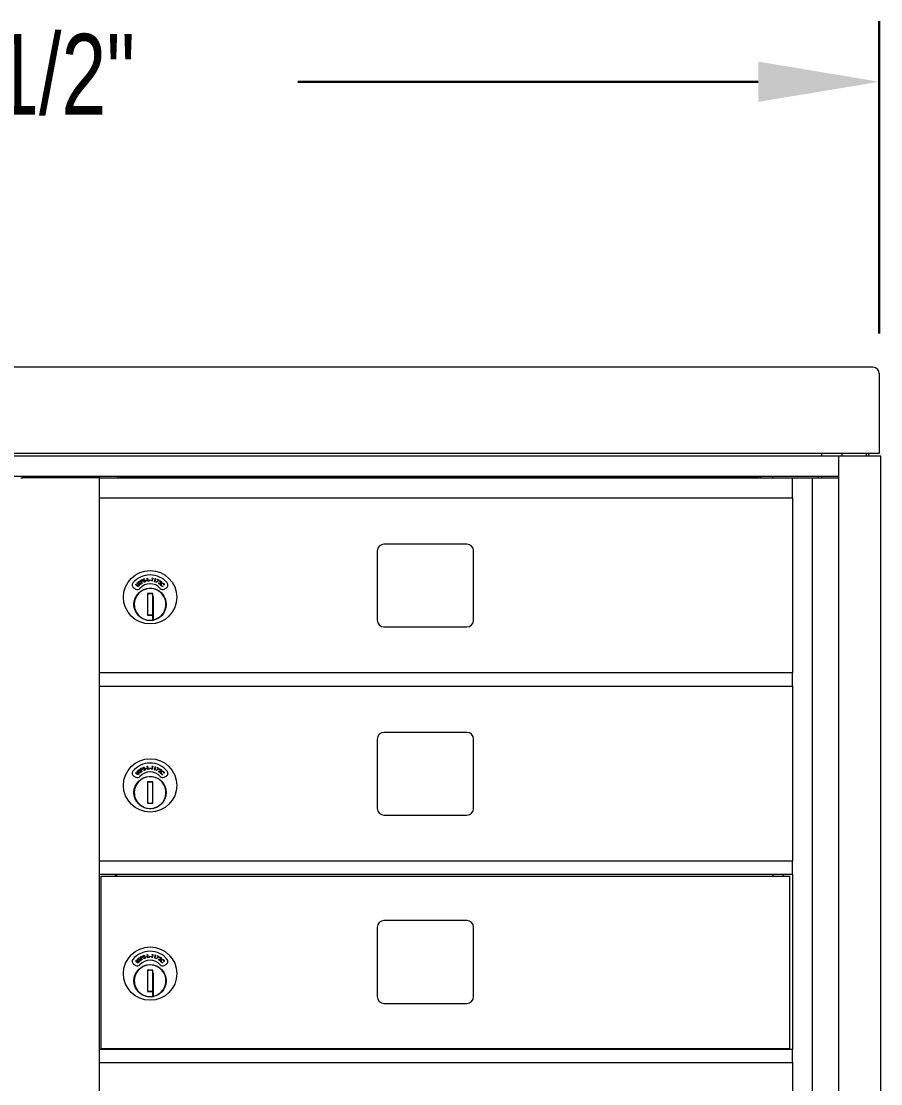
# Model space of a CAD drawing. Header units: inches. Extents: x 26 to 204, y -167 to -88.
# Drawn here: x 56.77 to 72.75, y -108.36 to -88.6 of the extents above; entities that cross this region are included whole.
import ezdxf

# ---------------------------------------------------------------- set-up
doc = ezdxf.new("R2010")
doc.units = ezdxf.units.IN
doc.header["$MEASUREMENT"] = 0
doc.layers.add('DIM', color=179, linetype='Continuous', lineweight=30)
doc.layers.add('SLD-0', color=179, linetype='Continuous')
doc.styles.add('SLDTEXTSTYLE0', font='TXT', dxfattribs={"width": 0.821468})
doc.styles.add('SLDTEXTSTYLE7', font='TXT', dxfattribs={"width": 0.75})
doc.dimstyles.new('SLDDIMSTYLE0', dxfattribs={"dimtxt": 1.5, "dimasz": 0.13, "dimexe": 0, "dimexo": 0.0625, "dimgap": 0.375, "dimtad": 0, "dimtih": 1, "dimtoh": 1, "dimdec": 0, "dimrnd": 1e-09, "dimzin": 12, "dimdsep": 46, "dimtxsty": 'SLDTEXTSTYLE0', "dimblk1": 'NONE', "dimblk2": 'NONE', "dimsah": 1, "dimcen": 0.09, "dimadec": 0, "dimazin": 3, "dimtfac": 1, "dimtdec": 3, "dimtofl": 0, "dimtmove": 0, "dimatfit": 3, "dimldrblk": 'NONE', "dimfxl": 0, "dimfrac": 2, "dimtolj": 1, "dimtzin": 12, "dimarcsym": 0})

# ---------------------------------------------------------------- blocks, each defined once
blk = doc.blocks.new('_D')
at = {"layer": 'DIM'}
for p, q in [((42.264, -94.408), (42.264, -88.604)), ((72.724, -94.408), (72.724, -88.604)), ((44.514, -89.729), (53.023, -89.729)), ((70.474, -89.729), (61.916, -89.729))]:
    blk.add_line(p, q, dxfattribs=at)
for points in [[(44.514, -89.354), (44.514, -90.104), (42.264, -89.729)], [(70.474, -89.354), (70.474, -90.104), (72.724, -89.729)]]:
    blk.add_solid(points, dxfattribs=at)
at = {"layer": 'DIM', "insert": (54.172, -88.84), "char_height": 1.5, "attachment_point": 1, "style": 'SLDTEXTSTYLE7'}
blk.add_mtext('30 1/2"', dxfattribs=at)
blk = doc.blocks.new('_NONE')

msp = doc.modelspace()

# ---------------------------------------------------------------- linework, layer by layer
at = {"layer": 'SLD-0', "color": 179, "linetype": 'Continuous', "lineweight": 15}
for p, q in [((72.594, -95.038), (42.394, -95.038)), ((72.604, -95.038), (72.594, -95.038)), ((72.724, -95.155), (72.724, -96.393)), ((72.724, -96.393), (72.724, -96.642)), ((42.364, -96.639), (72.624, -96.639)), ((71.967, -96.693), (43.095, -96.693)), ((71.652, -96.639), (71.652, -96.693)), ((71.967, -96.693), (71.967, -127.843)), ((71.997, -96.693), (71.967, -96.693)), ((72.721, -96.693), (71.997, -96.693)), ((72.032, -96.693), (72.032, -96.639)), ((72.479, -96.639), (72.479, -96.693)), ((72.524, -96.639), (72.524, -96.693)), ((72.624, -96.642), (72.624, -96.639)), ((72.724, -96.642), (72.624, -96.642)), ((72.751, -96.693), (72.721, -96.693)), ((72.751, -127.843), (72.751, -96.693)), ((71.967, -97.068), (43.095, -97.068)), ((56.764, -97.093), (56.779, -97.093)), ((56.779, -97.093), (56.802, -97.093)), ((56.815, -97.093), (56.802, -97.093)), ((57.121, -97.093), (56.815, -97.093)), ((57.494, -97.093), (57.121, -97.093)), ((57.849, -97.093), (57.494, -97.093)), ((58.209, -97.093), (57.849, -97.093)), ((58.224, -97.093), (58.209, -97.093)), ((58.224, -97.108), (58.224, -97.093)), ((58.224, -97.093), (71.109, -97.093)), ((58.224, -97.453), (58.224, -97.108)), ((58.609, -97.069), (58.609, -97.093)), ((58.609, -97.069), (70.479, -97.069)), ((67.233, -97.068), (67.234, -97.069)), ((67.234, -97.069), (67.236, -97.069)), ((67.466, -97.069), (67.468, -97.069)), ((67.468, -97.069), (67.469, -97.068)), ((68.023, -97.068), (68.024, -97.069)), ((68.024, -97.069), (68.026, -97.069)), ((68.256, -97.069), (68.258, -97.069)), ((68.258, -97.069), (68.259, -97.068)), ((68.328, -97.068), (68.329, -97.069)), ((68.329, -97.069), (68.331, -97.069)), ((68.561, -97.069), (68.563, -97.069)), ((68.563, -97.069), (68.564, -97.068)), ((69.14, -97.068), (69.141, -97.069)), ((69.141, -97.069), (69.143, -97.069)), ((69.239, -97.091), (69.237, -97.093)), ((69.289, -97.091), (69.239, -97.091)), ((69.339, -97.091), (69.289, -97.091)), ((69.341, -97.093), (69.339, -97.091)), ((69.373, -97.069), (69.375, -97.069)), ((69.375, -97.069), (69.376, -97.068)), ((69.733, -97.068), (69.734, -97.069)), ((69.734, -97.069), (69.736, -97.069)), ((69.966, -97.069), (69.968, -97.069)), ((69.968, -97.069), (69.969, -97.068)), ((70.479, -97.093), (70.479, -97.069)), ((70.744, -97.093), (70.744, -97.068)), ((71.109, -97.093), (71.124, -97.093)), ((71.109, -97.108), (71.109, -97.093)), ((71.109, -97.453), (71.109, -97.108)), ((71.124, -97.093), (71.479, -97.093)), ((71.479, -97.093), (71.479, -127.343)), ((71.479, -97.093), (71.486, -97.093)), ((71.486, -97.093), (71.586, -97.093)), ((71.586, -97.093), (71.967, -97.093)), ((71.595, -97.093), (71.595, -97.068)), ((71.655, -97.093), (71.655, -97.068)), ((58.224, -97.468), (58.224, -97.453)), ((58.224, -100.718), (58.224, -97.468)), ((58.224, -97.468), (71.109, -97.468)), ((71.109, -97.468), (71.109, -97.453)), ((71.109, -97.468), (71.109, -100.718)), ((65.055, -98.328), (63.515, -98.328)), ((63.39, -98.453), (63.39, -99.743)), ((65.18, -99.743), (65.18, -98.453)), ((59.065, -98.979), (59.062, -98.984)), ((59.115, -98.96), (59.121, -98.959)), ((59.123, -99.019), (59.115, -98.96)), ((59.121, -98.959), (59.128, -99.012)), ((59.162, -98.997), (59.163, -98.992)), ((59.163, -98.992), (59.184, -98.998)), ((59.2, -98.964), (59.204, -98.958)), ((59.209, -98.965), (59.2, -98.964)), ((59.202, -99.018), (59.209, -98.965)), ((59.204, -98.958), (59.216, -98.96)), ((59.216, -98.96), (59.208, -99.019)), ((59.248, -99.027), (59.262, -98.975)), ((59.253, -98.973), (59.258, -98.968)), ((59.269, -98.971), (59.253, -99.029)), ((59.262, -98.975), (59.253, -98.973)), ((59.258, -98.968), (59.269, -98.971)), ((59.299, -98.987), (59.302, -98.982)), ((59.325, -99), (59.299, -98.987)), ((59.302, -98.982), (59.336, -98.998)), ((58.863, -99.14), (58.903, -99.163)), ((58.897, -99.078), (58.901, -99.074)), ((58.922, -99.104), (58.897, -99.078)), ((58.901, -99.074), (58.927, -99.099)), ((58.92, -99.055), (58.924, -99.05)), ((58.946, -99.08), (58.92, -99.055)), ((58.924, -99.05), (58.95, -99.075)), ((58.967, -99.077), (58.969, -99.071)), ((58.971, -99.024), (58.969, -99.03)), ((58.983, -99.006), (58.994, -99)), ((59.012, -99.058), (58.983, -99.006)), ((59.001, -99.003), (58.991, -99.008)), ((58.991, -99.008), (59.001, -99.026)), ((59.001, -99.026), (59.01, -99.021)), ((59.008, -99.029), (59.004, -99.031)), ((59.004, -99.031), (59.017, -99.056)), ((59.017, -99.056), (59.012, -99.058)), ((59.047, -99.028), (59.05, -99.024)), ((59.086, -99.001), (59.107, -98.996)), ((59.087, -99.006), (59.086, -99.001)), ((59.108, -99.001), (59.087, -99.006)), ((59.107, -98.996), (59.108, -99.001)), ((59.151, -99.015), (59.123, -99.019)), ((59.128, -99.012), (59.15, -99.009)), ((59.15, -99.009), (59.151, -99.015)), ((59.183, -99.003), (59.162, -98.997)), ((59.184, -98.998), (59.183, -99.003)), ((59.208, -99.019), (59.202, -99.018)), ((59.253, -99.029), (59.248, -99.027)), ((59.278, -99.036), (59.325, -99)), ((59.281, -99.04), (59.278, -99.036)), ((59.336, -98.998), (59.281, -99.04)), ((59.315, -99.055), (59.348, -99.047)), ((59.349, -99.077), (59.315, -99.055)), ((59.351, -99.052), (59.329, -99.057)), ((59.329, -99.057), (59.352, -99.073)), ((59.344, -99.025), (59.339, -99.022)), ((59.352, -99.073), (59.349, -99.077)), ((59.403, -99.109), (59.404, -99.115)), ((59.431, -99.088), (59.425, -99.087)), ((59.43, -99.163), (59.47, -99.14)), ((59.217, -99.248), (59.117, -99.248)), ((59.117, -99.248), (59.117, -99.648)), ((59.117, -99.251), (59.132, -99.248)), ((59.201, -99.248), (59.217, -99.251)), ((59.217, -99.304), (59.217, -99.248)), ((59.227, -99.304), (59.217, -99.304)), ((59.217, -99.523), (59.217, -99.304)), ((59.227, -99.523), (59.227, -99.304)), ((59.217, -99.742), (59.217, -99.523)), ((59.227, -99.742), (59.227, -99.523)), ((59.132, -99.648), (59.117, -99.645)), ((59.117, -99.648), (59.217, -99.648)), ((59.217, -99.645), (59.201, -99.648)), ((59.217, -99.742), (59.227, -99.742)), ((63.515, -99.868), (65.055, -99.868)), ((58.224, -100.734), (58.224, -100.718)), ((58.224, -100.718), (71.109, -100.718)), ((58.224, -100.938), (58.224, -100.734)), ((71.109, -100.734), (71.109, -100.718)), ((71.109, -100.938), (71.109, -100.734)), ((58.224, -100.964), (58.224, -100.938)), ((58.224, -104.218), (58.224, -100.964)), ((58.224, -100.968), (71.109, -100.968)), ((58.224, -100.968), (71.109, -100.968)), ((71.109, -100.964), (71.109, -100.938)), ((71.109, -100.964), (71.109, -104.218)), ((63.39, -101.953), (63.39, -103.243)), ((65.055, -101.828), (63.515, -101.828)), ((65.18, -103.243), (65.18, -101.953)), ((58.92, -102.555), (58.924, -102.55)), ((58.924, -102.55), (58.95, -102.575)), ((58.971, -102.524), (58.969, -102.53)), ((58.983, -102.506), (58.994, -102.5)), ((59.012, -102.558), (58.983, -102.506)), ((59.001, -102.503), (58.991, -102.508)), ((58.991, -102.508), (59.001, -102.526)), ((59.001, -102.526), (59.01, -102.521)), ((59.008, -102.529), (59.004, -102.531)), ((59.004, -102.531), (59.017, -102.556)), ((59.047, -102.528), (59.05, -102.524)), ((59.065, -102.479), (59.062, -102.484)), ((59.086, -102.501), (59.107, -102.496)), ((59.087, -102.506), (59.086, -102.501)), ((59.108, -102.501), (59.087, -102.506)), ((59.107, -102.496), (59.108, -102.501)), ((59.115, -102.46), (59.121, -102.459)), ((59.123, -102.519), (59.115, -102.46)), ((59.121, -102.459), (59.128, -102.512)), ((59.151, -102.515), (59.123, -102.519)), ((59.128, -102.512), (59.15, -102.509)), ((59.15, -102.509), (59.151, -102.515)), ((59.162, -102.497), (59.163, -102.492)), ((59.183, -102.503), (59.162, -102.497)), ((59.163, -102.492), (59.184, -102.498)), ((59.184, -102.498), (59.183, -102.503)), ((59.2, -102.464), (59.204, -102.458)), ((59.209, -102.465), (59.2, -102.464)), ((59.202, -102.518), (59.209, -102.465)), ((59.208, -102.519), (59.202, -102.518)), ((59.204, -102.458), (59.216, -102.46)), ((59.216, -102.46), (59.208, -102.519)), ((59.248, -102.527), (59.262, -102.475)), ((59.253, -102.529), (59.248, -102.527)), ((59.253, -102.473), (59.258, -102.468)), ((59.269, -102.471), (59.253, -102.529)), ((59.262, -102.475), (59.253, -102.473)), ((59.258, -102.468), (59.269, -102.471)), ((59.278, -102.536), (59.325, -102.5)), ((59.281, -102.54), (59.278, -102.536)), ((59.336, -102.498), (59.281, -102.54)), ((59.299, -102.487), (59.302, -102.482)), ((59.325, -102.5), (59.299, -102.487)), ((59.302, -102.482), (59.336, -102.498)), ((59.315, -102.555), (59.348, -102.547)), ((59.344, -102.525), (59.339, -102.522)), ((58.863, -102.64), (58.903, -102.663)), ((58.897, -102.578), (58.901, -102.574)), ((58.922, -102.604), (58.897, -102.578)), ((58.901, -102.574), (58.927, -102.599)), ((58.946, -102.58), (58.92, -102.555)), ((58.967, -102.577), (58.969, -102.571)), ((59.017, -102.556), (59.012, -102.558)), ((59.217, -102.748), (59.117, -102.748)), ((59.117, -102.748), (59.117, -103.148)), ((59.117, -102.751), (59.132, -102.748)), ((59.201, -102.748), (59.217, -102.751)), ((59.217, -103.148), (59.217, -102.748)), ((59.349, -102.577), (59.315, -102.555)), ((59.351, -102.552), (59.329, -102.557)), ((59.329, -102.557), (59.352, -102.573)), ((59.352, -102.573), (59.349, -102.577)), ((59.403, -102.609), (59.404, -102.615)), ((59.431, -102.588), (59.425, -102.587)), ((59.43, -102.663), (59.47, -102.64)), ((59.132, -103.148), (59.117, -103.145)), ((59.117, -103.148), (59.217, -103.148)), ((59.217, -103.145), (59.201, -103.148)), ((59.217, -103.242), (59.227, -103.242)), ((63.515, -103.368), (65.055, -103.368)), ((58.224, -104.234), (58.224, -104.218)), ((58.224, -104.218), (71.109, -104.218)), ((58.224, -104.438), (58.224, -104.234)), ((71.109, -104.234), (71.109, -104.218)), ((71.109, -104.438), (71.109, -104.234)), ((58.224, -104.464), (58.224, -104.438)), ((58.224, -107.718), (58.224, -104.464)), ((58.224, -104.468), (71.109, -104.468)), ((58.224, -104.468), (71.109, -104.468)), ((58.251, -104.503), (58.251, -107.708)), ((58.251, -104.503), (58.405, -104.503)), ((58.405, -104.503), (58.614, -104.503)), ((58.524, -104.503), (58.524, -104.468)), ((58.549, -104.503), (58.549, -104.468)), ((58.614, -104.503), (70.342, -104.503)), ((70.342, -104.503), (70.664, -104.503)), ((70.664, -104.503), (71.059, -104.503)), ((70.747, -104.468), (70.747, -104.503)), ((70.934, -104.503), (70.934, -104.468)), ((71.059, -107.708), (71.059, -104.503)), ((71.109, -104.464), (71.109, -104.438)), ((71.109, -104.464), (71.109, -107.718)), ((63.39, -105.453), (63.39, -106.743)), ((65.055, -105.328), (63.515, -105.328)), ((65.18, -106.743), (65.18, -105.453)), ((58.897, -106.078), (58.901, -106.074)), ((58.922, -106.104), (58.897, -106.078)), ((58.901, -106.074), (58.927, -106.099)), ((58.92, -106.055), (58.924, -106.05)), ((58.946, -106.08), (58.92, -106.055)), ((58.924, -106.05), (58.95, -106.075)), ((58.967, -106.077), (58.969, -106.071)), ((58.971, -106.024), (58.969, -106.03)), ((58.983, -106.006), (58.994, -106)), ((59.012, -106.058), (58.983, -106.006)), ((59.001, -106.003), (58.991, -106.008)), ((58.991, -106.008), (59.001, -106.026)), ((59.001, -106.026), (59.01, -106.021)), ((59.008, -106.029), (59.004, -106.031)), ((59.004, -106.031), (59.017, -106.056)), ((59.017, -106.056), (59.012, -106.058)), ((59.047, -106.028), (59.05, -106.024)), ((59.065, -105.979), (59.062, -105.984)), ((59.086, -106.001), (59.107, -105.996)), ((59.087, -106.006), (59.086, -106.001)), ((59.108, -106.001), (59.087, -106.006)), ((59.107, -105.996), (59.108, -106.001)), ((59.115, -105.96), (59.121, -105.959)), ((59.123, -106.019), (59.115, -105.96)), ((59.121, -105.959), (59.128, -106.012)), ((59.151, -106.015), (59.123, -106.019)), ((59.128, -106.012), (59.15, -106.009)), ((59.15, -106.009), (59.151, -106.015)), ((59.162, -105.997), (59.163, -105.992)), ((59.183, -106.003), (59.162, -105.997)), ((59.163, -105.992), (59.184, -105.998)), ((59.184, -105.998), (59.183, -106.003)), ((59.2, -105.964), (59.204, -105.958)), ((59.209, -105.965), (59.2, -105.964)), ((59.202, -106.018), (59.209, -105.965)), ((59.208, -106.019), (59.202, -106.018)), ((59.204, -105.958), (59.216, -105.96)), ((59.216, -105.96), (59.208, -106.019)), ((59.248, -106.027), (59.262, -105.975)), ((59.253, -106.029), (59.248, -106.027)), ((59.253, -105.973), (59.258, -105.968)), ((59.269, -105.971), (59.253, -106.029)), ((59.262, -105.975), (59.253, -105.973)), ((59.258, -105.968), (59.269, -105.971)), ((59.278, -106.036), (59.325, -106)), ((59.281, -106.04), (59.278, -106.036)), ((59.336, -105.998), (59.281, -106.04)), ((59.299, -105.987), (59.302, -105.982)), ((59.325, -106), (59.299, -105.987)), ((59.302, -105.982), (59.336, -105.998)), ((59.315, -106.055), (59.348, -106.047)), ((59.349, -106.077), (59.315, -106.055)), ((59.351, -106.052), (59.329, -106.057)), ((59.329, -106.057), (59.352, -106.073)), ((59.344, -106.025), (59.339, -106.022)), ((59.352, -106.073), (59.349, -106.077)), ((59.431, -106.088), (59.425, -106.087)), ((58.863, -106.14), (58.903, -106.163)), ((59.217, -106.248), (59.117, -106.248)), ((59.117, -106.248), (59.117, -106.648)), ((59.117, -106.251), (59.132, -106.248)), ((59.201, -106.248), (59.217, -106.251)), ((59.217, -106.304), (59.217, -106.248)), ((59.227, -106.304), (59.217, -106.304)), ((59.217, -106.523), (59.217, -106.304)), ((59.227, -106.523), (59.227, -106.304)), ((59.403, -106.109), (59.404, -106.115)), ((59.43, -106.163), (59.47, -106.14)), ((59.132, -106.648), (59.117, -106.645)), ((59.117, -106.648), (59.217, -106.648)), ((59.217, -106.645), (59.201, -106.648)), ((59.217, -106.742), (59.217, -106.523)), ((59.227, -106.742), (59.227, -106.523)), ((59.217, -106.742), (59.227, -106.742)), ((63.515, -106.868), (65.055, -106.868)), ((58.224, -107.734), (58.224, -107.718)), ((58.224, -107.718), (71.109, -107.718)), ((58.224, -107.938), (58.224, -107.734)), ((58.251, -107.708), (58.405, -107.708)), ((58.405, -107.708), (58.614, -107.708)), ((58.524, -107.718), (58.524, -107.708)), ((58.549, -107.718), (58.549, -107.708)), ((58.614, -107.708), (70.342, -107.708)), ((70.342, -107.708), (70.664, -107.708)), ((70.664, -107.708), (71.059, -107.708)), ((70.747, -107.708), (70.747, -107.718)), ((70.934, -107.718), (70.934, -107.708)), ((71.109, -107.734), (71.109, -107.718)), ((71.109, -107.938), (71.109, -107.734)), ((58.224, -107.964), (58.224, -107.938)), ((58.224, -111.218), (58.224, -107.964)), ((58.224, -107.968), (71.109, -107.968)), ((58.224, -107.968), (71.109, -107.968)), ((71.109, -107.964), (71.109, -107.938)), ((71.109, -107.964), (71.109, -111.218))]:
    msp.add_line(p, q, dxfattribs=at)
for centre, radius in [((59.167, -99.315), 0.496), ((59.167, -99.448), 0.3), ((59.167, -102.815), 0.496), ((59.167, -102.948), 0.3), ((59.167, -106.315), 0.496), ((59.167, -106.448), 0.3)]:
    msp.add_circle(centre, radius, dxfattribs=at)
for centre, radius, start, end in [((72.604, -95.158), 0.12, 0.0164, 90.0164), ((58.609, -97.134), 0.065, 90, 141.4849), ((70.479, -97.134), 0.065, 38.5151, 90), ((63.515, -98.453), 0.125, 90, 180), ((65.055, -98.453), 0.125, 0, 90), ((59.167, -99.315), 0.415, 39.7305, 140.2695), ((58.893, -99.088), 0.06, 140.2695, 240), ((59.167, -99.448), 0.295, 281.7353, 180), ((58.933, -99.111), 0.06, 240, 318.8401), ((59.167, -99.315), 0.25, 41.1599, 138.8401), ((59.4, -99.111), 0.06, 221.1599, 300), ((59.44, -99.088), 0.06, 300, 39.7305), ((59.167, -99.448), 0.195, 75.1428, 104.8572), ((59.167, -99.448), 0.295, 180, 279.7583), ((59.167, -99.448), 0.195, 255.1428, 284.8572), ((63.515, -99.743), 0.125, 180, 270), ((65.055, -99.743), 0.125, 270, 0), ((63.515, -101.953), 0.125, 90, 180), ((65.055, -101.953), 0.125, 360, 90), ((58.893, -102.588), 0.06, 140.2695, 240), ((59.167, -102.815), 0.415, 39.7305, 140.2695), ((59.44, -102.588), 0.06, 300, 39.7305), ((59.167, -102.948), 0.295, 281.7353, 180), ((58.933, -102.611), 0.06, 240, 318.8401), ((59.167, -102.815), 0.25, 41.1599, 138.8401), ((59.4, -102.611), 0.06, 221.1599, 300), ((59.167, -102.948), 0.195, 75.1428, 104.8572), ((59.167, -102.948), 0.295, 180, 279.7583), ((59.167, -102.948), 0.195, 255.1428, 284.8572), ((63.515, -103.243), 0.125, 180, 270), ((65.055, -103.243), 0.125, 270, 0), ((63.515, -105.453), 0.125, 90, 180), ((65.055, -105.453), 0.125, 360, 90), ((59.167, -106.315), 0.415, 39.7305, 140.2695), ((58.893, -106.088), 0.06, 140.2695, 240), ((59.167, -106.315), 0.25, 41.1599, 138.8401), ((59.44, -106.088), 0.06, 300, 39.7305), ((59.167, -106.448), 0.295, 281.7353, 180), ((58.933, -106.111), 0.06, 240, 318.8401), ((59.167, -106.448), 0.195, 75.1428, 104.8572), ((59.4, -106.111), 0.06, 221.1599, 300), ((59.167, -106.448), 0.295, 180, 279.7583), ((59.167, -106.448), 0.195, 255.1428, 284.8572), ((63.515, -106.743), 0.125, 180, 270), ((65.055, -106.743), 0.125, 270, 0)]:
    msp.add_arc(centre, radius, start, end, dxfattribs=at)
for points, knots in [([(58.994, -99), (58.996, -98.999), (59, -98.997), (59.004, -98.995), (59.006, -98.994)], [0, 0, 0, 0, 0.560251, 1, 1, 1, 1]), ([(59.006, -98.994), (59.008, -98.994), (59.012, -98.993), (59.017, -98.995), (59.021, -98.998), (59.023, -99.001), (59.024, -99.002)], [0, 0, 0, 0, 0.279805, 0.55943, 0.77952, 1, 1, 1, 1]), ([(59.038, -98.993), (59.038, -98.991), (59.037, -98.987), (59.039, -98.981), (59.043, -98.977), (59.046, -98.976), (59.047, -98.975)], [0, 0, 0, 0, 0.279597, 0.558853, 0.779385, 1, 1, 1, 1]), ([(59.044, -99), (59.043, -98.999), (59.04, -98.997), (59.039, -98.994), (59.038, -98.993)], [0, 0, 0, 0, 0.559641, 1, 1, 1, 1]), ([(59.049, -98.981), (59.048, -98.981), (59.046, -98.982), (59.044, -98.985), (59.043, -98.988), (59.044, -98.99), (59.044, -98.991)], [0, 0, 0, 0, 0.280162, 0.559674, 0.779857, 1, 1, 1, 1]), ([(59.044, -98.991), (59.045, -98.992), (59.046, -98.995), (59.049, -98.996), (59.05, -98.997)], [0, 0, 0, 0, 0.557558, 1, 1, 1, 1]), ([(59.047, -98.975), (59.05, -98.974), (59.053, -98.974), (59.058, -98.975), (59.062, -98.977), (59.064, -98.978), (59.065, -98.979)], [0, 0, 0, 0, 0.338847, 0.558914, 0.77938, 1, 1, 1, 1]), ([(59.062, -98.984), (59.061, -98.983), (59.059, -98.982), (59.055, -98.98), (59.052, -98.98), (59.05, -98.981), (59.049, -98.981)], [0, 0, 0, 0, 0.3404838, 0.5605996, 0.7802611, 1, 1, 1, 1]), ([(58.932, -99.112), (58.93, -99.11), (58.927, -99.108), (58.924, -99.105), (58.922, -99.104)], [0, 0, 0, 0, 0.5594875, 1, 1, 1, 1]), ([(58.927, -99.099), (58.928, -99.1), (58.93, -99.102), (58.932, -99.104), (58.932, -99.105)], [0, 0, 0, 0, 0.5601, 1, 1, 1, 1]), ([(58.932, -99.105), (58.934, -99.106), (58.937, -99.108), (58.944, -99.108), (58.948, -99.105), (58.95, -99.103)], [0, 0, 0, 0, 0.280991, 0.560906, 1, 1, 1, 1]), ([(58.955, -99.107), (58.953, -99.108), (58.949, -99.111), (58.943, -99.113), (58.937, -99.114), (58.934, -99.112), (58.932, -99.112)], [0, 0, 0, 0, 0.280298, 0.56003, 0.780085, 1, 1, 1, 1]), ([(58.949, -99.045), (58.948, -99.043), (58.946, -99.04), (58.946, -99.034), (58.949, -99.029), (58.951, -99.027), (58.952, -99.026)], [0, 0, 0, 0, 0.279618, 0.558961, 0.77945, 1, 1, 1, 1]), ([(58.952, -99.087), (58.951, -99.085), (58.949, -99.083), (58.947, -99.081), (58.946, -99.08)], [0, 0, 0, 0, 0.559619, 1, 1, 1, 1]), ([(58.957, -99.051), (58.955, -99.05), (58.952, -99.049), (58.95, -99.046), (58.949, -99.045)], [0, 0, 0, 0, 0.55973, 1, 1, 1, 1]), ([(58.95, -99.075), (58.952, -99.078), (58.957, -99.083), (58.961, -99.092), (58.96, -99.1), (58.956, -99.105), (58.955, -99.107)], [0, 0, 0, 0, 0.281637, 0.559878, 0.779901, 1, 1, 1, 1]), ([(58.95, -99.103), (58.951, -99.102), (58.953, -99.099), (58.954, -99.094), (58.954, -99.09), (58.953, -99.088), (58.952, -99.087)], [0, 0, 0, 0, 0.2796838, 0.5594143, 0.7795851, 1, 1, 1, 1]), ([(58.952, -99.026), (58.954, -99.024), (58.958, -99.023), (58.963, -99.022), (58.967, -99.023), (58.97, -99.024), (58.971, -99.024)], [0, 0, 0, 0, 0.338837, 0.558938, 0.779387, 1, 1, 1, 1]), ([(58.956, -99.031), (58.955, -99.031), (58.953, -99.033), (58.952, -99.036), (58.952, -99.039), (58.953, -99.041), (58.954, -99.042)], [0, 0, 0, 0, 0.280131, 0.559545, 0.779732, 1, 1, 1, 1]), ([(58.954, -99.042), (58.955, -99.043), (58.957, -99.045), (58.96, -99.045), (58.961, -99.046)], [0, 0, 0, 0, 0.557615, 1, 1, 1, 1]), ([(58.969, -99.03), (58.968, -99.03), (58.965, -99.029), (58.962, -99.029), (58.959, -99.029), (58.957, -99.03), (58.956, -99.031)], [0, 0, 0, 0, 0.340484, 0.560557, 0.78023, 1, 1, 1, 1]), ([(58.969, -99.052), (58.967, -99.052), (58.962, -99.052), (58.958, -99.051), (58.957, -99.051)], [0, 0, 0, 0, 0.560452, 1, 1, 1, 1]), ([(58.961, -99.046), (58.963, -99.046), (58.966, -99.046), (58.97, -99.046), (58.971, -99.046)], [0, 0, 0, 0, 0.559926, 1, 1, 1, 1]), ([(58.989, -99.077), (58.987, -99.078), (58.983, -99.08), (58.975, -99.08), (58.97, -99.078), (58.967, -99.077)], [0, 0, 0, 0, 0.27998, 0.559804, 1, 1, 1, 1]), ([(58.983, -99.054), (58.98, -99.053), (58.976, -99.052), (58.971, -99.052), (58.969, -99.052)], [0, 0, 0, 0, 0.5595102, 1, 1, 1, 1]), ([(58.969, -99.071), (58.972, -99.073), (58.976, -99.074), (58.982, -99.074), (58.984, -99.073), (58.985, -99.072)], [0, 0, 0, 0, 0.559527, 0.779956, 1, 1, 1, 1]), ([(58.971, -99.046), (58.974, -99.046), (58.978, -99.046), (58.984, -99.048), (58.989, -99.05), (58.992, -99.053), (58.993, -99.054)], [0, 0, 0, 0, 0.340566, 0.560777, 0.780645, 1, 1, 1, 1]), ([(58.988, -99.058), (58.987, -99.057), (58.986, -99.055), (58.984, -99.054), (58.983, -99.054)], [0, 0, 0, 0, 0.559346, 1, 1, 1, 1]), ([(58.985, -99.072), (58.986, -99.071), (58.988, -99.069), (58.99, -99.065), (58.99, -99.061), (58.988, -99.059), (58.988, -99.058)], [0, 0, 0, 0, 0.2799757, 0.559751, 0.7799168, 1, 1, 1, 1]), ([(58.993, -99.054), (58.994, -99.056), (58.996, -99.06), (58.996, -99.067), (58.993, -99.073), (58.99, -99.076), (58.989, -99.077)], [0, 0, 0, 0, 0.27918, 0.559107, 0.779427, 1, 1, 1, 1]), ([(59.018, -99.005), (59.018, -99.004), (59.016, -99.002), (59.013, -99), (59.007, -99), (59.003, -99.002), (59.001, -99.003)], [0, 0, 0, 0, 0.186707, 0.373486, 0.559989, 1, 1, 1, 1]), ([(59.02, -99.021), (59.018, -99.023), (59.014, -99.026), (59.01, -99.028), (59.008, -99.029)], [0, 0, 0, 0, 0.559697, 1, 1, 1, 1]), ([(59.01, -99.021), (59.013, -99.02), (59.017, -99.017), (59.019, -99.013), (59.02, -99.009), (59.019, -99.007), (59.018, -99.005)], [0, 0, 0, 0, 0.499098, 0.624853, 0.750587, 1, 1, 1, 1]), ([(59.024, -99.002), (59.025, -99.004), (59.026, -99.007), (59.026, -99.013), (59.024, -99.018), (59.022, -99.02), (59.02, -99.021)], [0, 0, 0, 0, 0.280087, 0.559257, 0.779479, 1, 1, 1, 1]), ([(59.056, -99.005), (59.053, -99.004), (59.05, -99.003), (59.046, -99.001), (59.044, -99)], [0, 0, 0, 0, 0.560437, 1, 1, 1, 1]), ([(59.068, -99.034), (59.066, -99.035), (59.061, -99.036), (59.054, -99.034), (59.049, -99.03), (59.047, -99.028)], [0, 0, 0, 0, 0.280072, 0.559891, 1, 1, 1, 1]), ([(59.05, -98.997), (59.052, -98.997), (59.055, -98.998), (59.058, -98.999), (59.059, -99)], [0, 0, 0, 0, 0.559931, 1, 1, 1, 1]), ([(59.05, -99.024), (59.053, -99.026), (59.056, -99.028), (59.062, -99.03), (59.064, -99.029), (59.065, -99.029)], [0, 0, 0, 0, 0.5595245, 0.7799096, 1, 1, 1, 1]), ([(59.068, -99.011), (59.066, -99.01), (59.062, -99.007), (59.058, -99.006), (59.056, -99.005)], [0, 0, 0, 0, 0.559503, 1, 1, 1, 1]), ([(59.059, -99), (59.062, -99.001), (59.066, -99.002), (59.072, -99.005), (59.076, -99.009), (59.078, -99.012), (59.078, -99.013)], [0, 0, 0, 0, 0.340596, 0.56085, 0.780675, 1, 1, 1, 1]), ([(59.065, -99.029), (59.067, -99.028), (59.069, -99.027), (59.072, -99.023), (59.073, -99.019), (59.073, -99.017), (59.072, -99.016)], [0, 0, 0, 0, 0.279999, 0.559741, 0.779982, 1, 1, 1, 1]), ([(59.072, -99.016), (59.072, -99.015), (59.071, -99.013), (59.069, -99.011), (59.068, -99.011)], [0, 0, 0, 0, 0.559129, 1, 1, 1, 1]), ([(59.078, -99.013), (59.079, -99.016), (59.08, -99.021), (59.077, -99.027), (59.073, -99.032), (59.069, -99.033), (59.068, -99.034)], [0, 0, 0, 0, 0.27917, 0.559128, 0.779463, 1, 1, 1, 1]), ([(59.339, -99.022), (59.341, -99.019), (59.345, -99.015), (59.353, -99.012), (59.361, -99.012), (59.365, -99.015), (59.367, -99.016)], [0, 0, 0, 0, 0.2799936, 0.5594958, 0.7796395, 1, 1, 1, 1]), ([(59.364, -99.02), (59.362, -99.019), (59.358, -99.017), (59.352, -99.018), (59.347, -99.021), (59.345, -99.023), (59.344, -99.025)], [0, 0, 0, 0, 0.2794251, 0.5586265, 0.7790408, 1, 1, 1, 1]), ([(59.348, -99.047), (59.351, -99.046), (59.355, -99.045), (59.36, -99.044), (59.365, -99.042), (59.367, -99.039), (59.368, -99.038)], [0, 0, 0, 0, 0.34052, 0.560819, 0.780537, 1, 1, 1, 1]), ([(59.373, -99.041), (59.371, -99.043), (59.368, -99.047), (59.361, -99.049), (59.356, -99.051), (59.353, -99.052), (59.351, -99.052)], [0, 0, 0, 0, 0.3384646, 0.5587838, 0.7793754, 1, 1, 1, 1]), ([(59.368, -99.038), (59.369, -99.036), (59.37, -99.033), (59.369, -99.027), (59.367, -99.023), (59.365, -99.021), (59.364, -99.02)], [0, 0, 0, 0, 0.279235, 0.559079, 0.77942, 1, 1, 1, 1]), ([(59.367, -99.016), (59.369, -99.017), (59.374, -99.021), (59.376, -99.028), (59.376, -99.035), (59.374, -99.039), (59.373, -99.041)], [0, 0, 0, 0, 0.2799494, 0.5592895, 0.7796451, 1, 1, 1, 1]), ([(59.367, -99.081), (59.367, -99.077), (59.369, -99.069), (59.374, -99.063), (59.376, -99.06)], [0, 0, 0, 0, 0.55902, 1, 1, 1, 1]), ([(59.377, -99.106), (59.375, -99.103), (59.371, -99.1), (59.368, -99.093), (59.367, -99.087), (59.367, -99.083), (59.367, -99.081)], [0, 0, 0, 0, 0.339826, 0.559905, 0.779938, 1, 1, 1, 1]), ([(59.38, -99.065), (59.378, -99.068), (59.373, -99.074), (59.372, -99.085), (59.375, -99.095), (59.379, -99.1), (59.381, -99.102)], [0, 0, 0, 0, 0.279585, 0.559066, 0.77937, 1, 1, 1, 1]), ([(59.376, -99.06), (59.38, -99.057), (59.387, -99.051), (59.4, -99.05), (59.412, -99.053), (59.418, -99.058), (59.421, -99.06)], [0, 0, 0, 0, 0.279477, 0.559077, 0.77939, 1, 1, 1, 1]), ([(59.404, -99.115), (59.401, -99.115), (59.395, -99.116), (59.388, -99.113), (59.382, -99.11), (59.379, -99.107), (59.377, -99.106)], [0, 0, 0, 0, 0.339281, 0.559459, 0.779687, 1, 1, 1, 1]), ([(59.417, -99.065), (59.414, -99.062), (59.408, -99.058), (59.397, -99.056), (59.387, -99.059), (59.382, -99.063), (59.38, -99.065)], [0, 0, 0, 0, 0.279731, 0.559347, 0.779582, 1, 1, 1, 1]), ([(59.381, -99.102), (59.385, -99.105), (59.392, -99.11), (59.4, -99.109), (59.403, -99.109)], [0, 0, 0, 0, 0.558752, 1, 1, 1, 1]), ([(59.425, -99.087), (59.425, -99.084), (59.425, -99.08), (59.423, -99.073), (59.42, -99.069), (59.418, -99.066), (59.417, -99.065)], [0, 0, 0, 0, 0.339454, 0.559588, 0.779769, 1, 1, 1, 1]), ([(59.421, -99.06), (59.423, -99.063), (59.427, -99.067), (59.43, -99.074), (59.431, -99.081), (59.431, -99.085), (59.431, -99.088)], [0, 0, 0, 0, 0.33967, 0.559829, 0.779917, 1, 1, 1, 1]), ([(58.949, -102.545), (58.948, -102.543), (58.946, -102.54), (58.946, -102.534), (58.949, -102.529), (58.951, -102.527), (58.952, -102.526)], [0, 0, 0, 0, 0.2796179, 0.5589613, 0.7794497, 1, 1, 1, 1]), ([(58.957, -102.551), (58.955, -102.55), (58.952, -102.549), (58.95, -102.546), (58.949, -102.545)], [0, 0, 0, 0, 0.55973, 1, 1, 1, 1]), ([(58.952, -102.526), (58.954, -102.524), (58.958, -102.523), (58.963, -102.522), (58.967, -102.523), (58.97, -102.524), (58.971, -102.524)], [0, 0, 0, 0, 0.338837, 0.558938, 0.779387, 1, 1, 1, 1]), ([(58.956, -102.531), (58.955, -102.531), (58.953, -102.533), (58.952, -102.536), (58.952, -102.539), (58.953, -102.541), (58.954, -102.542)], [0, 0, 0, 0, 0.280131, 0.559545, 0.779732, 1, 1, 1, 1]), ([(58.954, -102.542), (58.955, -102.543), (58.957, -102.545), (58.96, -102.545), (58.961, -102.546)], [0, 0, 0, 0, 0.557615, 1, 1, 1, 1]), ([(58.969, -102.53), (58.968, -102.53), (58.965, -102.529), (58.962, -102.529), (58.959, -102.529), (58.957, -102.53), (58.956, -102.531)], [0, 0, 0, 0, 0.340484, 0.560557, 0.78023, 1, 1, 1, 1]), ([(58.969, -102.552), (58.967, -102.552), (58.962, -102.552), (58.958, -102.551), (58.957, -102.551)], [0, 0, 0, 0, 0.560452, 1, 1, 1, 1]), ([(58.961, -102.546), (58.963, -102.546), (58.966, -102.546), (58.97, -102.546), (58.971, -102.546)], [0, 0, 0, 0, 0.559926, 1, 1, 1, 1]), ([(58.971, -102.546), (58.974, -102.546), (58.978, -102.546), (58.984, -102.548), (58.989, -102.55), (58.992, -102.553), (58.993, -102.554)], [0, 0, 0, 0, 0.340566, 0.560777, 0.780645, 1, 1, 1, 1]), ([(58.994, -102.5), (58.996, -102.499), (59, -102.497), (59.004, -102.495), (59.006, -102.494)], [0, 0, 0, 0, 0.5602512, 1, 1, 1, 1]), ([(59.018, -102.505), (59.018, -102.504), (59.016, -102.502), (59.013, -102.5), (59.007, -102.5), (59.003, -102.502), (59.001, -102.503)], [0, 0, 0, 0, 0.186707, 0.373486, 0.559989, 1, 1, 1, 1]), ([(59.006, -102.494), (59.008, -102.494), (59.012, -102.493), (59.017, -102.495), (59.021, -102.498), (59.023, -102.501), (59.024, -102.502)], [0, 0, 0, 0, 0.279805, 0.55943, 0.77952, 1, 1, 1, 1]), ([(59.02, -102.521), (59.018, -102.523), (59.014, -102.526), (59.01, -102.528), (59.008, -102.529)], [0, 0, 0, 0, 0.559697, 1, 1, 1, 1]), ([(59.01, -102.521), (59.013, -102.52), (59.017, -102.517), (59.019, -102.513), (59.02, -102.509), (59.019, -102.507), (59.018, -102.505)], [0, 0, 0, 0, 0.499098, 0.624853, 0.750587, 1, 1, 1, 1]), ([(59.024, -102.502), (59.025, -102.504), (59.026, -102.507), (59.026, -102.513), (59.024, -102.518), (59.022, -102.52), (59.02, -102.521)], [0, 0, 0, 0, 0.280087, 0.559257, 0.779479, 1, 1, 1, 1]), ([(59.038, -102.493), (59.038, -102.491), (59.037, -102.487), (59.039, -102.481), (59.043, -102.477), (59.046, -102.476), (59.047, -102.475)], [0, 0, 0, 0, 0.2795968, 0.5588528, 0.7793853, 1, 1, 1, 1]), ([(59.044, -102.5), (59.043, -102.499), (59.04, -102.497), (59.039, -102.494), (59.038, -102.493)], [0, 0, 0, 0, 0.559641, 1, 1, 1, 1]), ([(59.049, -102.481), (59.048, -102.481), (59.046, -102.482), (59.044, -102.485), (59.043, -102.488), (59.044, -102.49), (59.044, -102.491)], [0, 0, 0, 0, 0.280162, 0.559674, 0.779857, 1, 1, 1, 1]), ([(59.044, -102.491), (59.045, -102.492), (59.046, -102.495), (59.049, -102.496), (59.05, -102.497)], [0, 0, 0, 0, 0.557558, 1, 1, 1, 1]), ([(59.056, -102.505), (59.053, -102.504), (59.05, -102.503), (59.046, -102.501), (59.044, -102.5)], [0, 0, 0, 0, 0.560437, 1, 1, 1, 1]), ([(59.047, -102.475), (59.05, -102.474), (59.053, -102.474), (59.058, -102.475), (59.062, -102.477), (59.064, -102.478), (59.065, -102.479)], [0, 0, 0, 0, 0.338847, 0.558914, 0.77938, 1, 1, 1, 1]), ([(59.068, -102.534), (59.066, -102.535), (59.061, -102.536), (59.054, -102.534), (59.049, -102.53), (59.047, -102.528)], [0, 0, 0, 0, 0.280072, 0.559891, 1, 1, 1, 1]), ([(59.062, -102.484), (59.061, -102.483), (59.059, -102.482), (59.055, -102.48), (59.052, -102.48), (59.05, -102.481), (59.049, -102.481)], [0, 0, 0, 0, 0.3404838, 0.5605996, 0.7802611, 1, 1, 1, 1]), ([(59.05, -102.497), (59.052, -102.497), (59.055, -102.498), (59.058, -102.499), (59.059, -102.5)], [0, 0, 0, 0, 0.559931, 1, 1, 1, 1]), ([(59.05, -102.524), (59.053, -102.526), (59.056, -102.528), (59.062, -102.53), (59.064, -102.529), (59.065, -102.529)], [0, 0, 0, 0, 0.5595245, 0.7799096, 1, 1, 1, 1]), ([(59.068, -102.511), (59.066, -102.51), (59.062, -102.507), (59.058, -102.506), (59.056, -102.505)], [0, 0, 0, 0, 0.5595033, 1, 1, 1, 1]), ([(59.059, -102.5), (59.062, -102.501), (59.066, -102.502), (59.072, -102.505), (59.076, -102.509), (59.078, -102.512), (59.078, -102.513)], [0, 0, 0, 0, 0.340596, 0.56085, 0.780675, 1, 1, 1, 1]), ([(59.065, -102.529), (59.067, -102.528), (59.069, -102.527), (59.072, -102.523), (59.073, -102.519), (59.073, -102.517), (59.072, -102.516)], [0, 0, 0, 0, 0.279999, 0.559741, 0.779982, 1, 1, 1, 1]), ([(59.072, -102.516), (59.072, -102.515), (59.071, -102.513), (59.069, -102.511), (59.068, -102.511)], [0, 0, 0, 0, 0.559129, 1, 1, 1, 1]), ([(59.078, -102.513), (59.079, -102.516), (59.08, -102.521), (59.077, -102.527), (59.073, -102.532), (59.069, -102.533), (59.068, -102.534)], [0, 0, 0, 0, 0.27917, 0.559128, 0.779463, 1, 1, 1, 1]), ([(59.339, -102.522), (59.341, -102.519), (59.345, -102.515), (59.353, -102.512), (59.361, -102.512), (59.365, -102.515), (59.367, -102.516)], [0, 0, 0, 0, 0.2799936, 0.5594958, 0.7796395, 1, 1, 1, 1]), ([(59.364, -102.52), (59.362, -102.519), (59.358, -102.517), (59.352, -102.518), (59.347, -102.521), (59.345, -102.523), (59.344, -102.525)], [0, 0, 0, 0, 0.2794251, 0.5586265, 0.7790408, 1, 1, 1, 1]), ([(59.348, -102.547), (59.351, -102.546), (59.355, -102.545), (59.36, -102.544), (59.365, -102.542), (59.367, -102.539), (59.368, -102.538)], [0, 0, 0, 0, 0.34052, 0.560819, 0.780537, 1, 1, 1, 1]), ([(59.373, -102.541), (59.371, -102.543), (59.368, -102.547), (59.361, -102.549), (59.356, -102.551), (59.353, -102.552), (59.351, -102.552)], [0, 0, 0, 0, 0.338465, 0.558784, 0.779375, 1, 1, 1, 1]), ([(59.368, -102.538), (59.369, -102.536), (59.37, -102.533), (59.369, -102.527), (59.367, -102.523), (59.365, -102.521), (59.364, -102.52)], [0, 0, 0, 0, 0.279235, 0.559079, 0.77942, 1, 1, 1, 1]), ([(59.367, -102.516), (59.369, -102.517), (59.374, -102.521), (59.376, -102.528), (59.376, -102.535), (59.374, -102.539), (59.373, -102.541)], [0, 0, 0, 0, 0.2799494, 0.5592895, 0.7796451, 1, 1, 1, 1]), ([(59.376, -102.56), (59.38, -102.557), (59.387, -102.551), (59.4, -102.55), (59.412, -102.553), (59.418, -102.558), (59.421, -102.56)], [0, 0, 0, 0, 0.279477, 0.559077, 0.77939, 1, 1, 1, 1]), ([(58.932, -102.612), (58.93, -102.61), (58.927, -102.608), (58.924, -102.605), (58.922, -102.604)], [0, 0, 0, 0, 0.5594875, 1, 1, 1, 1]), ([(58.927, -102.599), (58.928, -102.6), (58.93, -102.602), (58.932, -102.604), (58.932, -102.605)], [0, 0, 0, 0, 0.5601, 1, 1, 1, 1]), ([(58.932, -102.605), (58.934, -102.606), (58.937, -102.608), (58.944, -102.608), (58.948, -102.605), (58.95, -102.603)], [0, 0, 0, 0, 0.280991, 0.560906, 1, 1, 1, 1]), ([(58.955, -102.607), (58.953, -102.608), (58.949, -102.611), (58.943, -102.613), (58.937, -102.614), (58.934, -102.612), (58.932, -102.612)], [0, 0, 0, 0, 0.280298, 0.56003, 0.780085, 1, 1, 1, 1]), ([(58.952, -102.587), (58.951, -102.585), (58.949, -102.583), (58.947, -102.581), (58.946, -102.58)], [0, 0, 0, 0, 0.559619, 1, 1, 1, 1]), ([(58.95, -102.575), (58.952, -102.578), (58.957, -102.583), (58.961, -102.592), (58.96, -102.6), (58.956, -102.605), (58.955, -102.607)], [0, 0, 0, 0, 0.281637, 0.559878, 0.779901, 1, 1, 1, 1]), ([(58.95, -102.603), (58.951, -102.602), (58.953, -102.599), (58.954, -102.594), (58.954, -102.59), (58.953, -102.588), (58.952, -102.587)], [0, 0, 0, 0, 0.279684, 0.559414, 0.779585, 1, 1, 1, 1]), ([(58.989, -102.577), (58.987, -102.578), (58.983, -102.58), (58.975, -102.58), (58.97, -102.578), (58.967, -102.577)], [0, 0, 0, 0, 0.27998, 0.559804, 1, 1, 1, 1]), ([(58.983, -102.554), (58.98, -102.553), (58.976, -102.552), (58.971, -102.552), (58.969, -102.552)], [0, 0, 0, 0, 0.5595102, 1, 1, 1, 1]), ([(58.969, -102.571), (58.972, -102.573), (58.976, -102.574), (58.982, -102.574), (58.984, -102.573), (58.985, -102.572)], [0, 0, 0, 0, 0.559527, 0.779956, 1, 1, 1, 1]), ([(58.988, -102.558), (58.987, -102.557), (58.986, -102.555), (58.984, -102.554), (58.983, -102.554)], [0, 0, 0, 0, 0.559346, 1, 1, 1, 1]), ([(58.985, -102.572), (58.986, -102.571), (58.988, -102.569), (58.99, -102.565), (58.99, -102.561), (58.988, -102.559), (58.988, -102.558)], [0, 0, 0, 0, 0.2799757, 0.559751, 0.7799168, 1, 1, 1, 1]), ([(58.993, -102.554), (58.994, -102.556), (58.996, -102.56), (58.996, -102.567), (58.993, -102.573), (58.99, -102.576), (58.989, -102.577)], [0, 0, 0, 0, 0.27918, 0.559107, 0.779427, 1, 1, 1, 1]), ([(59.367, -102.581), (59.367, -102.577), (59.369, -102.569), (59.374, -102.563), (59.376, -102.56)], [0, 0, 0, 0, 0.55902, 1, 1, 1, 1]), ([(59.377, -102.606), (59.375, -102.603), (59.371, -102.6), (59.368, -102.593), (59.367, -102.587), (59.367, -102.583), (59.367, -102.581)], [0, 0, 0, 0, 0.339826, 0.559905, 0.779938, 1, 1, 1, 1]), ([(59.38, -102.565), (59.378, -102.568), (59.373, -102.574), (59.372, -102.585), (59.375, -102.595), (59.379, -102.6), (59.381, -102.602)], [0, 0, 0, 0, 0.279585, 0.559066, 0.77937, 1, 1, 1, 1]), ([(59.404, -102.615), (59.401, -102.615), (59.395, -102.616), (59.388, -102.613), (59.382, -102.61), (59.379, -102.607), (59.377, -102.606)], [0, 0, 0, 0, 0.339281, 0.559459, 0.779687, 1, 1, 1, 1]), ([(59.417, -102.565), (59.414, -102.562), (59.408, -102.558), (59.397, -102.556), (59.387, -102.559), (59.382, -102.563), (59.38, -102.565)], [0, 0, 0, 0, 0.279731, 0.559347, 0.779582, 1, 1, 1, 1]), ([(59.381, -102.602), (59.385, -102.605), (59.392, -102.61), (59.4, -102.609), (59.403, -102.609)], [0, 0, 0, 0, 0.558752, 1, 1, 1, 1]), ([(59.425, -102.587), (59.425, -102.584), (59.425, -102.58), (59.423, -102.573), (59.42, -102.569), (59.418, -102.566), (59.417, -102.565)], [0, 0, 0, 0, 0.339454, 0.559588, 0.779769, 1, 1, 1, 1]), ([(59.421, -102.56), (59.423, -102.563), (59.427, -102.567), (59.43, -102.574), (59.431, -102.581), (59.431, -102.585), (59.431, -102.588)], [0, 0, 0, 0, 0.33967, 0.559829, 0.779917, 1, 1, 1, 1]), ([(58.932, -106.112), (58.93, -106.11), (58.927, -106.108), (58.924, -106.105), (58.922, -106.104)], [0, 0, 0, 0, 0.5594875, 1, 1, 1, 1]), ([(58.927, -106.099), (58.928, -106.1), (58.93, -106.102), (58.932, -106.104), (58.932, -106.105)], [0, 0, 0, 0, 0.5601, 1, 1, 1, 1]), ([(58.932, -106.105), (58.934, -106.106), (58.937, -106.108), (58.944, -106.108), (58.948, -106.105), (58.95, -106.103)], [0, 0, 0, 0, 0.280991, 0.560906, 1, 1, 1, 1]), ([(58.955, -106.107), (58.953, -106.108), (58.949, -106.111), (58.943, -106.113), (58.937, -106.114), (58.934, -106.112), (58.932, -106.112)], [0, 0, 0, 0, 0.280298, 0.56003, 0.780085, 1, 1, 1, 1]), ([(58.949, -106.045), (58.948, -106.043), (58.946, -106.04), (58.946, -106.034), (58.949, -106.029), (58.951, -106.027), (58.952, -106.026)], [0, 0, 0, 0, 0.2796179, 0.5589613, 0.7794497, 1, 1, 1, 1]), ([(58.952, -106.087), (58.951, -106.085), (58.949, -106.083), (58.947, -106.081), (58.946, -106.08)], [0, 0, 0, 0, 0.559619, 1, 1, 1, 1]), ([(58.957, -106.051), (58.955, -106.05), (58.952, -106.049), (58.95, -106.046), (58.949, -106.045)], [0, 0, 0, 0, 0.55973, 1, 1, 1, 1]), ([(58.95, -106.075), (58.952, -106.078), (58.957, -106.083), (58.961, -106.092), (58.96, -106.1), (58.956, -106.105), (58.955, -106.107)], [0, 0, 0, 0, 0.281637, 0.559878, 0.779901, 1, 1, 1, 1]), ([(58.95, -106.103), (58.951, -106.102), (58.953, -106.099), (58.954, -106.094), (58.954, -106.09), (58.953, -106.088), (58.952, -106.087)], [0, 0, 0, 0, 0.279684, 0.559414, 0.779585, 1, 1, 1, 1]), ([(58.952, -106.026), (58.954, -106.024), (58.958, -106.023), (58.963, -106.022), (58.967, -106.023), (58.97, -106.024), (58.971, -106.024)], [0, 0, 0, 0, 0.338837, 0.558938, 0.779387, 1, 1, 1, 1]), ([(58.956, -106.031), (58.955, -106.031), (58.953, -106.033), (58.952, -106.036), (58.952, -106.039), (58.953, -106.041), (58.954, -106.042)], [0, 0, 0, 0, 0.280131, 0.559545, 0.779732, 1, 1, 1, 1]), ([(58.954, -106.042), (58.955, -106.043), (58.957, -106.045), (58.96, -106.045), (58.961, -106.046)], [0, 0, 0, 0, 0.557615, 1, 1, 1, 1]), ([(58.969, -106.03), (58.968, -106.03), (58.965, -106.029), (58.962, -106.029), (58.959, -106.029), (58.957, -106.03), (58.956, -106.031)], [0, 0, 0, 0, 0.340484, 0.560557, 0.78023, 1, 1, 1, 1]), ([(58.969, -106.052), (58.967, -106.052), (58.962, -106.052), (58.958, -106.051), (58.957, -106.051)], [0, 0, 0, 0, 0.560452, 1, 1, 1, 1]), ([(58.961, -106.046), (58.963, -106.046), (58.966, -106.046), (58.97, -106.046), (58.971, -106.046)], [0, 0, 0, 0, 0.559926, 1, 1, 1, 1]), ([(58.989, -106.077), (58.987, -106.078), (58.983, -106.08), (58.975, -106.08), (58.97, -106.078), (58.967, -106.077)], [0, 0, 0, 0, 0.27998, 0.559804, 1, 1, 1, 1]), ([(58.983, -106.054), (58.98, -106.053), (58.976, -106.052), (58.971, -106.052), (58.969, -106.052)], [0, 0, 0, 0, 0.5595102, 1, 1, 1, 1]), ([(58.969, -106.071), (58.972, -106.073), (58.976, -106.074), (58.982, -106.074), (58.984, -106.073), (58.985, -106.072)], [0, 0, 0, 0, 0.559527, 0.779956, 1, 1, 1, 1]), ([(58.971, -106.046), (58.974, -106.046), (58.978, -106.046), (58.984, -106.048), (58.989, -106.05), (58.992, -106.053), (58.993, -106.054)], [0, 0, 0, 0, 0.340566, 0.560777, 0.780645, 1, 1, 1, 1]), ([(58.988, -106.058), (58.987, -106.057), (58.986, -106.055), (58.984, -106.054), (58.983, -106.054)], [0, 0, 0, 0, 0.559346, 1, 1, 1, 1]), ([(58.985, -106.072), (58.986, -106.071), (58.988, -106.069), (58.99, -106.065), (58.99, -106.061), (58.988, -106.059), (58.988, -106.058)], [0, 0, 0, 0, 0.2799757, 0.559751, 0.7799168, 1, 1, 1, 1]), ([(58.993, -106.054), (58.994, -106.056), (58.996, -106.06), (58.996, -106.067), (58.993, -106.073), (58.99, -106.076), (58.989, -106.077)], [0, 0, 0, 0, 0.27918, 0.559107, 0.779427, 1, 1, 1, 1]), ([(58.994, -106), (58.996, -105.999), (59, -105.997), (59.004, -105.995), (59.006, -105.994)], [0, 0, 0, 0, 0.5602512, 1, 1, 1, 1]), ([(59.018, -106.005), (59.018, -106.004), (59.016, -106.002), (59.013, -106), (59.007, -106), (59.003, -106.002), (59.001, -106.003)], [0, 0, 0, 0, 0.186707, 0.373486, 0.559989, 1, 1, 1, 1]), ([(59.006, -105.994), (59.008, -105.994), (59.012, -105.993), (59.017, -105.995), (59.021, -105.998), (59.023, -106.001), (59.024, -106.002)], [0, 0, 0, 0, 0.279805, 0.55943, 0.77952, 1, 1, 1, 1]), ([(59.02, -106.021), (59.018, -106.023), (59.014, -106.026), (59.01, -106.028), (59.008, -106.029)], [0, 0, 0, 0, 0.559697, 1, 1, 1, 1]), ([(59.01, -106.021), (59.013, -106.02), (59.017, -106.017), (59.019, -106.013), (59.02, -106.009), (59.019, -106.007), (59.018, -106.005)], [0, 0, 0, 0, 0.499098, 0.624853, 0.750587, 1, 1, 1, 1]), ([(59.024, -106.002), (59.025, -106.004), (59.026, -106.007), (59.026, -106.013), (59.024, -106.018), (59.022, -106.02), (59.02, -106.021)], [0, 0, 0, 0, 0.280087, 0.559257, 0.779479, 1, 1, 1, 1]), ([(59.038, -105.993), (59.038, -105.991), (59.037, -105.987), (59.039, -105.981), (59.043, -105.977), (59.046, -105.976), (59.047, -105.975)], [0, 0, 0, 0, 0.2795968, 0.5588528, 0.7793853, 1, 1, 1, 1]), ([(59.044, -106), (59.043, -105.999), (59.04, -105.997), (59.039, -105.994), (59.038, -105.993)], [0, 0, 0, 0, 0.559641, 1, 1, 1, 1]), ([(59.049, -105.981), (59.048, -105.981), (59.046, -105.982), (59.044, -105.985), (59.043, -105.988), (59.044, -105.99), (59.044, -105.991)], [0, 0, 0, 0, 0.280162, 0.559674, 0.779857, 1, 1, 1, 1]), ([(59.044, -105.991), (59.045, -105.992), (59.046, -105.995), (59.049, -105.996), (59.05, -105.997)], [0, 0, 0, 0, 0.557558, 1, 1, 1, 1]), ([(59.056, -106.005), (59.053, -106.004), (59.05, -106.003), (59.046, -106.001), (59.044, -106)], [0, 0, 0, 0, 0.560437, 1, 1, 1, 1]), ([(59.047, -105.975), (59.05, -105.974), (59.053, -105.974), (59.058, -105.975), (59.062, -105.977), (59.064, -105.978), (59.065, -105.979)], [0, 0, 0, 0, 0.338847, 0.558914, 0.77938, 1, 1, 1, 1]), ([(59.068, -106.034), (59.066, -106.035), (59.061, -106.036), (59.054, -106.034), (59.049, -106.03), (59.047, -106.028)], [0, 0, 0, 0, 0.280072, 0.559891, 1, 1, 1, 1]), ([(59.062, -105.984), (59.061, -105.983), (59.059, -105.982), (59.055, -105.98), (59.052, -105.98), (59.05, -105.981), (59.049, -105.981)], [0, 0, 0, 0, 0.3404838, 0.5605996, 0.7802611, 1, 1, 1, 1]), ([(59.05, -105.997), (59.052, -105.997), (59.055, -105.998), (59.058, -105.999), (59.059, -106)], [0, 0, 0, 0, 0.559931, 1, 1, 1, 1]), ([(59.05, -106.024), (59.053, -106.026), (59.056, -106.028), (59.062, -106.03), (59.064, -106.029), (59.065, -106.029)], [0, 0, 0, 0, 0.5595245, 0.7799096, 1, 1, 1, 1]), ([(59.068, -106.011), (59.066, -106.01), (59.062, -106.007), (59.058, -106.006), (59.056, -106.005)], [0, 0, 0, 0, 0.5595033, 1, 1, 1, 1]), ([(59.059, -106), (59.062, -106.001), (59.066, -106.002), (59.072, -106.005), (59.076, -106.009), (59.078, -106.012), (59.078, -106.013)], [0, 0, 0, 0, 0.340596, 0.56085, 0.780675, 1, 1, 1, 1]), ([(59.065, -106.029), (59.067, -106.028), (59.069, -106.027), (59.072, -106.023), (59.073, -106.019), (59.073, -106.017), (59.072, -106.016)], [0, 0, 0, 0, 0.279999, 0.559741, 0.779982, 1, 1, 1, 1]), ([(59.072, -106.016), (59.072, -106.015), (59.071, -106.013), (59.069, -106.011), (59.068, -106.011)], [0, 0, 0, 0, 0.559129, 1, 1, 1, 1]), ([(59.078, -106.013), (59.079, -106.016), (59.08, -106.021), (59.077, -106.027), (59.073, -106.032), (59.069, -106.033), (59.068, -106.034)], [0, 0, 0, 0, 0.27917, 0.559128, 0.779463, 1, 1, 1, 1]), ([(59.339, -106.022), (59.341, -106.019), (59.345, -106.015), (59.353, -106.012), (59.361, -106.012), (59.365, -106.015), (59.367, -106.016)], [0, 0, 0, 0, 0.2799936, 0.5594958, 0.7796395, 1, 1, 1, 1]), ([(59.364, -106.02), (59.362, -106.019), (59.358, -106.017), (59.352, -106.018), (59.347, -106.021), (59.345, -106.023), (59.344, -106.025)], [0, 0, 0, 0, 0.2794251, 0.5586265, 0.7790408, 1, 1, 1, 1]), ([(59.348, -106.047), (59.351, -106.046), (59.355, -106.045), (59.36, -106.044), (59.365, -106.042), (59.367, -106.039), (59.368, -106.038)], [0, 0, 0, 0, 0.34052, 0.560819, 0.780537, 1, 1, 1, 1]), ([(59.373, -106.041), (59.371, -106.043), (59.368, -106.047), (59.361, -106.049), (59.356, -106.051), (59.353, -106.052), (59.351, -106.052)], [0, 0, 0, 0, 0.338465, 0.558784, 0.779375, 1, 1, 1, 1]), ([(59.368, -106.038), (59.369, -106.036), (59.37, -106.033), (59.369, -106.027), (59.367, -106.023), (59.365, -106.021), (59.364, -106.02)], [0, 0, 0, 0, 0.279235, 0.559079, 0.77942, 1, 1, 1, 1]), ([(59.367, -106.016), (59.369, -106.017), (59.374, -106.021), (59.376, -106.028), (59.376, -106.035), (59.374, -106.039), (59.373, -106.041)], [0, 0, 0, 0, 0.2799494, 0.5592895, 0.7796451, 1, 1, 1, 1]), ([(59.367, -106.081), (59.367, -106.077), (59.369, -106.069), (59.374, -106.063), (59.376, -106.06)], [0, 0, 0, 0, 0.55902, 1, 1, 1, 1]), ([(59.377, -106.106), (59.375, -106.103), (59.371, -106.1), (59.368, -106.093), (59.367, -106.087), (59.367, -106.083), (59.367, -106.081)], [0, 0, 0, 0, 0.339826, 0.559905, 0.779938, 1, 1, 1, 1]), ([(59.38, -106.065), (59.378, -106.068), (59.373, -106.074), (59.372, -106.085), (59.375, -106.095), (59.379, -106.1), (59.381, -106.102)], [0, 0, 0, 0, 0.279585, 0.559066, 0.77937, 1, 1, 1, 1]), ([(59.376, -106.06), (59.38, -106.057), (59.387, -106.051), (59.4, -106.05), (59.412, -106.053), (59.418, -106.058), (59.421, -106.06)], [0, 0, 0, 0, 0.279477, 0.559077, 0.77939, 1, 1, 1, 1]), ([(59.404, -106.115), (59.401, -106.115), (59.395, -106.116), (59.388, -106.113), (59.382, -106.11), (59.379, -106.107), (59.377, -106.106)], [0, 0, 0, 0, 0.339281, 0.559459, 0.779687, 1, 1, 1, 1]), ([(59.417, -106.065), (59.414, -106.062), (59.408, -106.058), (59.397, -106.056), (59.387, -106.059), (59.382, -106.063), (59.38, -106.065)], [0, 0, 0, 0, 0.279731, 0.559347, 0.779582, 1, 1, 1, 1]), ([(59.381, -106.102), (59.385, -106.105), (59.392, -106.11), (59.4, -106.109), (59.403, -106.109)], [0, 0, 0, 0, 0.558752, 1, 1, 1, 1]), ([(59.425, -106.087), (59.425, -106.084), (59.425, -106.08), (59.423, -106.073), (59.42, -106.069), (59.418, -106.066), (59.417, -106.065)], [0, 0, 0, 0, 0.339454, 0.559588, 0.779769, 1, 1, 1, 1]), ([(59.421, -106.06), (59.423, -106.063), (59.427, -106.067), (59.43, -106.074), (59.431, -106.081), (59.431, -106.085), (59.431, -106.088)], [0, 0, 0, 0, 0.33967, 0.559829, 0.779917, 1, 1, 1, 1])]:
    msp.add_open_spline(points, degree=3, knots=knots, dxfattribs=at)

# ---------------------------------------------------------------- dimensions: what is measured, and where the dimension line sits
at = {"layer": 'DIM'}
dim = msp.add_linear_dim(base=(42.264, -89.729), p1=(72.724, -95.158), p2=(42.264, -95.158), text='30 1/2""', dimstyle='SLDDIMSTYLE0', dxfattribs=at)
dim.commit()
dim.dimension.update_dxf_attribs({"geometry": '_D', "text_midpoint": (57.469, -89.729), "dimtype": 160})

doc.saveas('drawing.dxf')
